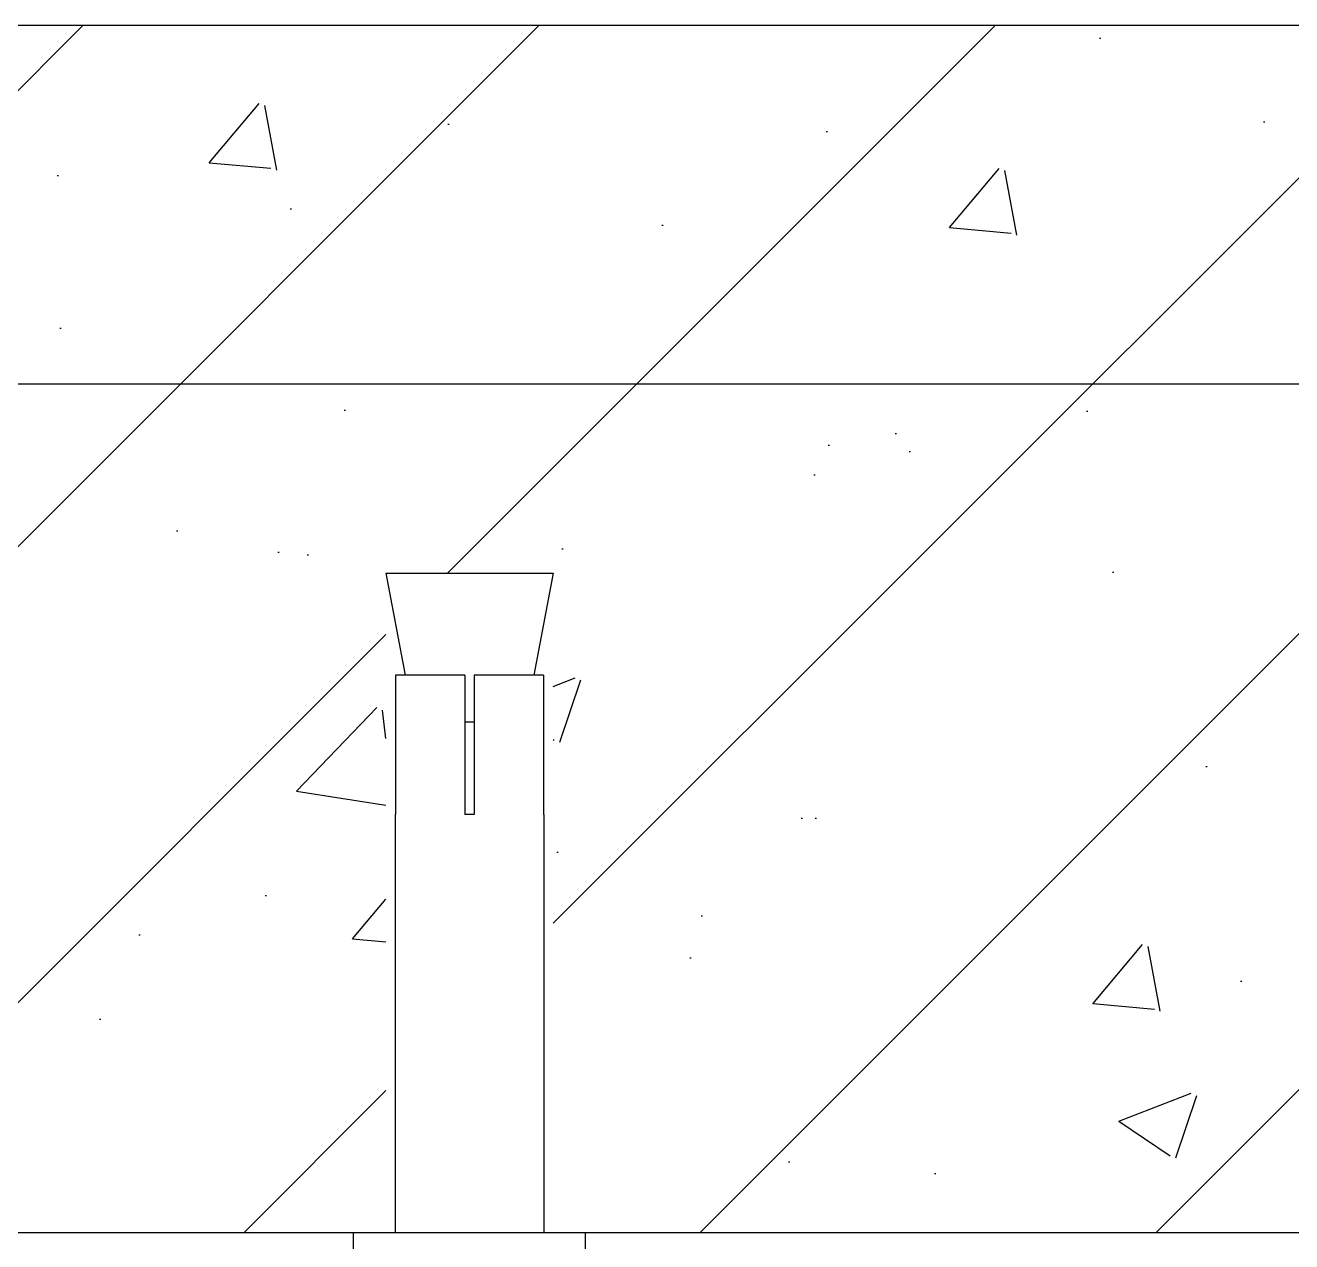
# Model space of a CAD drawing. Extents: x -440213 to 892209, y -122574 to 646408.
# Drawn here: x 16143 to 16936, y 551382 to 552144 of the extents above; entities that cross this region are included whole.
import ezdxf

# ---------------------------------------------------------------- set-up
doc = ezdxf.new("R2010")
doc.units = 0
doc.header["$LTSCALE"] = 1000
doc.header["$MEASUREMENT"] = 0
for name, color, linetype in [('02___PRT_ALL_AXES', 7, 'Continuous'), ('JZ_0', 7, 'Continuous'), ('图框', 4, 'Continuous')]:
    doc.layers.add(name, color=color, linetype=linetype)

# ---------------------------------------------------------------- blocks, each defined once
blk = doc.blocks.new('抗震大样2')
at = {"layer": '图框', "linetype": 'Continuous'}
h = blk.add_hatch(dxfattribs=at)
h.set_pattern_fill('ANSI31', color=8, scale=2307.852, style=0)
h.set_pattern_definition([(45, (-2247965.05, -5842323.9), (-203.987225, 203.987225), [])])
h.paths.add_polyline_path([(3942, 1523.6), (4091.6, 1523.6), (4091.6, 933.7), (3942, 933.7)])
h.paths.add_polyline_path([(8426.7, 1523.6), (8576.3, 1523.6), (8576.3, 933.7), (8426.7, 933.7)])
h.paths.add_polyline_path([(271.9, 2013.8), (9411, 2013.8), (9411, 1652), (9132.9, 1544.4), (9710.1, 1419.2), (9411, 1339.1), (9411, 933.7), (8708.4, 933.7), (7940.7, 933.7), (271.9, 933.7), (271.9, 1339.1), (571, 1419.2), (-6.1, 1544.4), (271.9, 1652)])
edge = h.paths.add_edge_path(flags=16)
edge.add_line((4083.1, 1432.2), (4083.1, 1307.6))
h = blk.add_hatch(dxfattribs=at)
h.set_pattern_fill('AR-CONC', color=8, scale=92.31408, style=0)
h.set_pattern_definition([(50, (-2247965.05, -5842323.9), (662.13214, -57.929056), [69.23556, -761.59116]), (355, (-2247965.05, -5842323.9), (-128.08702, 694.37925), [55.38845, -609.27293]), (100.4514, (-2247909.9, -5842328.7), (534.045613, 636.44977), [58.84117, -647.25289]), (46.1842, (-2247965.05, -5842139.3), (985.21376, -152.79736), [103.85334, -1142.38674]), (96.6356, (-2247883, -5842152), (862.82528, 899.24795), [88.26176, -970.87918]), (351.1842, (-2247965.1, -5842139.3), (862.82458, 899.24862), [83.08267, -913.9094]), (21, (-2247872.74, -5842185.4), (551.029254, -371.673925), [69.23556, -761.59116]), (326, (-2247872.74, -5842185.4), (224.61431, 669.41559), [55.38845, -609.27293]), (71.4514, (-2247826.8, -5842216.4), (775.64379, 297.74106), [58.84117, -647.25289]), (37.5, (-2247965.05, -5842323.89), (11.225259, 307.3078985), [0, -601.887802, 0, -618.504336, 0, -611.58078]), (7.5, (-2247965.05, -5842323.9), (242.850223, 364.097543), [0, -352.639786, 0, -588.04069, 0, -233.093052]), (327.5, (-2248170.91, -5842323.89), (492.793271, -20.821322), [0, -230.7852, 0, -720.049824, 0, -955.450728]), (317.5, (-2248263.23, -5842323.9), (538.362947, 92.410993), [0, -300.02076, 0, -478.186934, 0, -678.508488])])
h.paths.add_polyline_path([(8426.7, 1523.6), (8576.3, 1523.6), (8576.3, 933.7), (8426.7, 933.7)])
h.paths.add_polyline_path([(3942, 1523.6), (4091.6, 1523.6), (4091.6, 933.7), (3942, 933.7)])
h.paths.add_polyline_path([(571, 1419.2), (-6.1, 1544.4), (271.9, 1652), (271.9, 2013.8), (9411, 2013.8), (9411, 1652), (9132.9, 1544.4), (9710.1, 1419.2), (9411, 1339.1), (9411, 933.7), (8708.4, 933.7), (7940.7, 933.7), (271.9, 933.7), (271.9, 1339.1)])
at = {"color": 3, "linetype": 'Continuous'}
for p, q in [((3950.5, 1432.2), (3950.5, 1307.6)), ((4012.6, 1432.2), (3950.5, 1432.2)), ((4012.6, 1432.2), (4012.6, 1307.6)), ((4020.9, 1432.2), (4020.9, 1307.6)), ((4083.1, 1432.2), (4020.9, 1432.2)), ((4083.1, 1432.2), (4083.1, 1307.6)), ((3950.3, 1307.6), (3950.3, 933.7)), ((3950.5, 1307.6), (3950.3, 1307.6)), ((4020.9, 1307.6), (4012.6, 1307.6)), ((4083.3, 1307.6), (4083.1, 1307.6)), ((4083.3, 1307.6), (4083.3, 933.7))]:
    blk.add_line(p, q, dxfattribs=at)
at = {"layer": '02___PRT_ALL_AXES', "color": 133, "linetype": 'Continuous', "ltscale": 0.001}
blk.add_line((271.9, 2013.8), (9411, 2013.8), dxfattribs=at)
at = {"layer": '02___PRT_ALL_AXES', "color": 3, "linetype": 'Continuous'}
for p, q in [((3942, 1523.6), (3959.2, 1432.2)), ((3942, 1523.6), (4091.6, 1523.6)), ((4091.6, 1523.6), (4074.4, 1432.2)), ((4012.6, 1390.6), (4020.9, 1390.6)), ((3912.9, 917.1), (3912.9, 933.7)), ((4120.6, 917.1), (4120.6, 933.7))]:
    blk.add_line(p, q, dxfattribs=at)
at = {"layer": '02___PRT_ALL_AXES', "color": 133, "linetype": 'Continuous'}
blk.add_line((271.9, 933.7), (7940.7, 933.7), dxfattribs=at)

msp = doc.modelspace()

# ---------------------------------------------------------------- linework, layer by layer
at = {"layer": 'JZ_0', "color": 8}
msp.add_line((3424.62, 551919.8), (20657.61, 551919.8), dxfattribs=at)

# ---------------------------------------------------------------- block references
at = {"xscale": 0.7, "yscale": 0.7, "zscale": 0.7}
msp.add_blockref('抗震大样2', (13609.61, 550734.68), dxfattribs=at)

doc.saveas('drawing.dxf')
